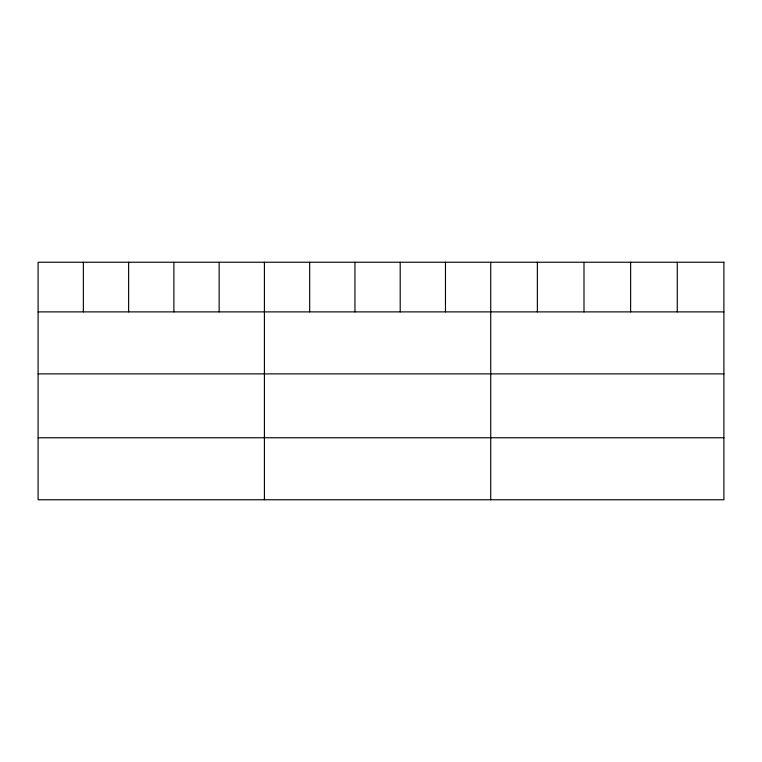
<?xml version="1.0" encoding="UTF-8"?>
<svg xmlns="http://www.w3.org/2000/svg" width="762" height="762" viewBox="0 0 762 762"><rect width="100%" height="100%" fill="white"/><g stroke="black" fill="none" stroke-linecap="round" stroke-linejoin="round"><path stroke-width="1.14" d="M38.1 311.887L723.9 311.887M38.1 373.885L723.9 373.885M38.1 437.759L723.9 437.759M677.266 262.242L677.266 311.887M630.631 262.242L630.631 311.887M583.997 262.242L583.997 311.887M537.362 262.242L537.362 311.887M490.728 262.242L490.728 499.758M445.465 262.242L445.465 311.887M400.202 262.242L400.202 311.887M354.94 262.242L354.94 311.887M309.677 262.242L309.677 311.887M264.414 262.242L264.414 499.758M219.151 262.242L219.151 311.887M173.888 262.242L173.888 311.887M128.626 262.242L128.626 311.887M83.363 262.242L83.363 311.887M723.9 262.242L38.1 262.242L38.1 499.758L723.9 499.758L723.9 262.242"/></g></svg>
